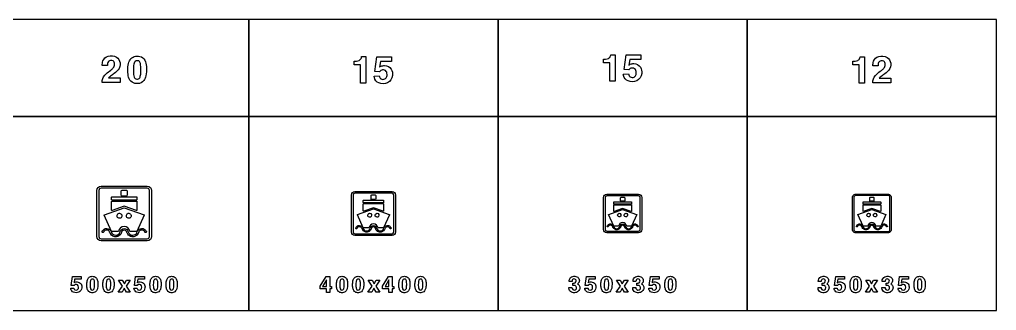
# Model space of a CAD drawing. Extents: x 0 to 18160, y 0 to 2655.
# Drawn here: x 9262 to 18160, y 0 to 2655 of the extents above; entities that cross this region are included whole.
import ezdxf

# ---------------------------------------------------------------- set-up
doc = ezdxf.new("R2010")
doc.units = 0
doc.header["$MEASUREMENT"] = 0

msp = doc.modelspace()

# ---------------------------------------------------------------- linework, layer by layer
for points in [[(9080, 1770), (11350, 1770), (11350, 2655), (9080, 2655)], [(11350, 1770), (13620, 1770), (13620, 2655), (11350, 2655)], [(13620, 1770), (15890, 1770), (15890, 2655), (13620, 2655)], [(15890, 1770), (18160, 1770), (18160, 2655), (15890, 2655)], [(9080, 0), (11350, 0), (11350, 1770), (9080, 1770)], [(11350, 0), (13620, 0), (13620, 1770), (11350, 1770)], [(13620, 0), (15890, 0), (15890, 1770), (13620, 1770)], [(15890, 0), (18160, 0), (18160, 1770), (15890, 1770)], [(10198.2, 221.797), (10163.1, 276.346), (10197.9, 276.346), (10216.2, 242.294), (10234.9, 276.346), (10269, 276.346), (10233.5, 222.318), (10270, 166.299), (10235.4, 166.299), (10215.6, 202.389), (10195.2, 166.299), (10161, 166.299)], [(12001, 222.096), (12055.2, 309.963), (12087.1, 309.963), (12087.1, 219.228), (12103.3, 219.228), (12103.3, 196.409), (12087.1, 196.409), (12087.1, 165.058), (12058.6, 165.058), (12058.6, 196.409), (12001, 196.409)], [(12058.6, 280.769), (12022.6, 219.228), (12058.6, 219.228)], [(12472.5, 221.797), (12437.4, 276.346), (12472.2, 276.346), (12490.5, 242.294), (12509.2, 276.346), (12543.3, 276.346), (12507.8, 222.318), (12544.3, 166.299), (12509.7, 166.299), (12489.9, 202.389), (12469.5, 166.299), (12435.3, 166.299)], [(12569, 222.114), (12623.3, 309.981), (12655.1, 309.981), (12655.1, 219.246), (12671.3, 219.246), (12671.3, 196.427), (12655.1, 196.427), (12655.1, 165.076), (12626.6, 165.076), (12626.6, 196.427), (12569, 196.427)], [(12626.6, 280.787), (12590.6, 219.246), (12626.6, 219.246)], [(14734.2, 221.783), (14699.1, 276.332), (14733.9, 276.332), (14752.1, 242.28), (14770.8, 276.333), (14805, 276.333), (14769.4, 222.304), (14806, 166.285), (14771.4, 166.285), (14751.6, 202.375), (14731.2, 166.285), (14697, 166.285)], [(17004.2, 221.783), (16969.1, 276.332), (17003.9, 276.332), (17022.1, 242.28), (17040.8, 276.333), (17075, 276.333), (17039.4, 222.304), (17076, 166.285), (17041.4, 166.285), (17021.6, 202.375), (17001.2, 166.285), (16967, 166.285)]]:
    msp.add_lwpolyline(points, close=True)
for points in [[(10012.9, 2078.85, -0.0640343), (10014.2, 2099.78, -0.161687), (10050, 2160.33, -0.0283718), (10091.8, 2192.71, 0.0545111), (10112.7, 2210.64, 0.192461), (10127.7, 2250.18, 0.234238), (10114.1, 2276.56, 0.196223), (10088.8, 2281.34, 0.252425), (10066.8, 2264.16, 0.0856617), (10062.7, 2247.14, 0.0202329), (10062, 2235.45), (10015.3, 2235.45, -0.0983795), (10021.4, 2276.76, -0.245047), (10067.6, 2319.89, -0.207102), (10144.5, 2311.55, -0.233443), (10177, 2259.22, -0.20961), (10158.8, 2195.04, -0.0785124), (10124.9, 2163.57, 0.0107372), (10089.1, 2137.78, 0.0665092), (10073.2, 2121.74), (10177.7, 2121.74), (10177.7, 2078.85)], [(10247.9, 2191.49, -0.0563084), (10253.9, 2254.33, -0.130301), (10276.1, 2298.12, -0.174843), (10317.9, 2319.53, -0.147552), (10371, 2312.9, -0.192146), (10407.8, 2269.73, -0.0833996), (10417.1, 2212.7, -0.0545507), (10412.1, 2141.92, -0.116773), (10393, 2097.85, -0.221099), (10338.1, 2070.16, -0.162564), (10286.7, 2082.68, -0.174743), (10255.4, 2128.1, -0.0640867), (10247.9, 2186.79)], [(12310.9, 2274.45), (12324.1, 2274.45, 0.0261527), (12330.1, 2275.12, 0.0824327), (12354.9, 2282.34, 0.211118), (12374.9, 2306.08, 0.0230957), (12377.6, 2315.99), (12415.7, 2315.99), (12415.7, 2074.01), (12367.1, 2074.01), (12367.1, 2241.03), (12310.9, 2241.03)], [(12491, 2139), (12538, 2140.78, 0.0452719), (12544.4, 2124.55, 0.0567733), (12549.1, 2117.67, 0.070207), (12553.5, 2114.2, 0.264984), (12589.6, 2112.3, 0.20748), (12607, 2135.41, 0.147389), (12605.8, 2173.44, 0.308532), (12576.4, 2194.85, 0.215743), (12546.7, 2184.62, 0.028781), (12541.3, 2178.38), (12498.7, 2180.39), (12516.5, 2315.07), (12650.5, 2315.07), (12650.5, 2273.2), (12550.1, 2273.2), (12541.1, 2221.19, -0.0211252), (12554.1, 2228.73, -0.121371), (12587.4, 2234.58, -0.244671), (12647.2, 2202.63, -0.173069), (12658.8, 2143.5, -0.256779), (12613.6, 2077.51, -0.199585), (12534, 2076.44, -0.245625), (12493.7, 2125.34, -0.0170062)], [(14580.9, 2291.94), (14594, 2291.94, 0.0261527), (14600.1, 2292.61, 0.0824327), (14624.9, 2299.84, 0.211118), (14644.9, 2323.58, 0.0230957), (14647.6, 2333.49), (14685.7, 2333.49), (14685.7, 2091.51), (14637.1, 2091.51), (14637.1, 2258.53), (14580.9, 2258.53)], [(14761, 2156.5), (14808, 2158.28, 0.0452719), (14814.4, 2142.04, 0.0567733), (14819.1, 2135.17, 0.070207), (14823.5, 2131.7, 0.264984), (14859.6, 2129.8, 0.20748), (14877, 2152.9, 0.147389), (14875.8, 2190.94, 0.308532), (14846.4, 2212.34, 0.215743), (14816.7, 2202.11, 0.028781), (14811.3, 2195.87), (14768.7, 2197.89), (14786.5, 2332.56), (14920.5, 2332.56), (14920.5, 2290.7), (14820.1, 2290.7), (14811.1, 2238.69, -0.0211252), (14824, 2246.23, -0.121371), (14857.4, 2252.08, -0.244671), (14917.2, 2220.12, -0.173069), (14928.7, 2161, -0.256779), (14883.6, 2095.01, -0.199585), (14804, 2093.94, -0.245625), (14763.7, 2142.83, -0.0170062)], [(16852.4, 2273.43), (16865.5, 2273.43, 0.0261527), (16871.5, 2274.1, 0.0824327), (16896.4, 2281.32, 0.211118), (16916.4, 2305.06, 0.0230957), (16919, 2314.97), (16957.1, 2314.97), (16957.1, 2072.99), (16908.5, 2072.99), (16908.5, 2240.01), (16852.4, 2240.01)], [(17032.5, 2075.98, -0.0640343), (17033.8, 2096.92, -0.161687), (17069.6, 2157.46, -0.0283718), (17111.4, 2189.85, 0.0545111), (17132.3, 2207.78, 0.192461), (17147.3, 2247.31, 0.234238), (17133.7, 2273.69, 0.196223), (17108.4, 2278.47, 0.252425), (17086.4, 2261.29, 0.0856617), (17082.3, 2244.27, 0.0202329), (17081.6, 2232.58), (17034.9, 2232.58, -0.0983795), (17041, 2273.89, -0.245047), (17087.1, 2317.02, -0.207102), (17164.1, 2308.69, -0.233443), (17196.6, 2256.36, -0.20961), (17178.4, 2192.18, -0.0785124), (17144.5, 2160.7, 0.0107372), (17108.7, 2134.91, 0.0665092), (17092.8, 2118.88), (17197.3, 2118.88), (17197.3, 2075.98)], [(10299.2, 2160.96, 0.0124589), (10299.8, 2154.64, 0.0668192), (10305.4, 2129.25, 0.615362), (10356.3, 2123.64, 0.0726881), (10361.7, 2136.67, 0.0588562), (10366.4, 2173.95, 0.0389037), (10364.8, 2240.94, 0.084671), (10358.2, 2264.28, 0.156013), (10346.8, 2276.44, 0.143208), (10331, 2279.4, 0.172584), (10315.3, 2273.2, 0.132565), (10305.3, 2257.64, 0.0498315), (10300.8, 2235.92, 0.0368731)], [(10005, 635, -0.414213), (9965, 675), (9965, 1095, -0.414213), (10005, 1135), (10425, 1135, -0.414213), (10465, 1095), (10465, 675, -0.414213), (10425, 635)], [(10005, 655), (10425, 655, 0.414213), (10445, 675), (10445, 1095, 0.414213), (10425, 1115), (10005, 1115, 0.414213), (9985, 1095), (9985, 675, 0.414213)], [(10215.4, 1097.66), (10234.9, 1097.66, -0.413723), (10241.7, 1090.87), (10241.7, 1050.92, -0.41375), (10234.9, 1044.14), (10214.7, 1044.14), (10195.2, 1044.14, -0.41375), (10188.4, 1050.92), (10188.4, 1090.87, -0.413723), (10195.2, 1097.66)], [(12315, 684.999, -0.414213), (12285, 714.999), (12285, 1055, -0.414213), (12315, 1085), (12655, 1085, -0.414213), (12685, 1055), (12685, 714.999, -0.414213), (12655, 684.999)], [(12315, 700), (12655, 700, 0.414213), (12670, 715), (12670, 1055, 0.414213), (12655, 1070), (12315, 1070, 0.414213), (12300, 1055), (12300, 715, 0.414213)], [(10215.4, 1036.85), (10325.9, 1036.85, -0.413772), (10330, 1032.78), (10330, 1011.1, -0.413628), (10325.9, 1007.03), (10214.7, 1007.03), (10104.1, 1007.03, -0.413628), (10100, 1011.1), (10100, 1032.78, -0.413772), (10104.1, 1036.85)], [(10215.3, 997.445), (10325.9, 997.445, -0.413661), (10330, 993.378), (10330, 915.381, -0.41395), (10325.9, 911.314), (10215, 950.826), (10104.1, 911.314, -0.41395), (10100, 915.381), (10100, 993.378, -0.413661), (10104.1, 997.445)], [(12485.3, 1006.48), (12573.8, 1006.48, -0.413772), (12577, 1003.23), (12577, 985.876, -0.413628), (12573.8, 982.622), (12484.8, 982.622), (12396.3, 982.622, -0.413628), (12393, 985.876), (12393, 1003.23, -0.413772), (12396.3, 1006.48)], [(12485.3, 1055.13), (12500.9, 1055.13, -0.413723), (12506.3, 1049.7), (12506.3, 1017.73, -0.41375), (12500.9, 1012.32), (12484.8, 1012.32), (12469.1, 1012.32, -0.41375), (12463.7, 1017.73), (12463.7, 1049.7, -0.413723), (12469.1, 1055.13)], [(14610, 710, -0.414213), (14580, 740), (14580, 1030, -0.414213), (14610, 1060), (14900, 1060, -0.414213), (14930, 1030), (14930, 740, -0.414213), (14900, 710)], [(14610, 725), (14900, 725, 0.414213), (14915, 740), (14915, 1030, 0.414213), (14900, 1045), (14610, 1045, 0.414213), (14595, 1030), (14595, 740, 0.414213)], [(14755.3, 991.296), (14832.7, 991.296, -0.413772), (14835.5, 988.448), (14835.5, 973.267, -0.413628), (14832.7, 970.419), (14754.8, 970.419), (14677.4, 970.419, -0.413628), (14674.5, 973.267), (14674.5, 988.448, -0.413772), (14677.4, 991.296)], [(14755.3, 1033.86), (14768.9, 1033.86, -0.413723), (14773.7, 1029.11), (14773.7, 1001.14, -0.41375), (14768.9, 996.401), (14754.8, 996.401), (14741.1, 996.401, -0.41375), (14736.4, 1001.14), (14736.4, 1029.11, -0.413723), (14741.1, 1033.86)], [(16874, 710, -0.414213), (16850, 734), (16850, 1036, -0.414213), (16874, 1060), (17176, 1060, -0.414213), (17200, 1036), (17200, 734, -0.414213), (17176, 710)], [(16874, 722), (17176, 722, 0.414213), (17188, 734), (17188, 1036, 0.414213), (17176, 1048), (16874, 1048, 0.414213), (16862, 1036), (16862, 734, 0.414213)], [(17025.3, 991.296), (17102.7, 991.296, -0.413772), (17105.5, 988.448), (17105.5, 973.267, -0.413628), (17102.7, 970.419), (17024.8, 970.419), (16947.4, 970.419, -0.413628), (16944.5, 973.267), (16944.5, 988.448, -0.413772), (16947.4, 991.296)], [(17025.3, 1033.86), (17038.9, 1033.86, -0.413723), (17043.7, 1029.11), (17043.7, 1001.14, -0.41375), (17038.9, 996.401), (17024.8, 996.401), (17011.1, 996.401, -0.41375), (17006.4, 1001.14), (17006.4, 1029.11, -0.413723), (17011.1, 1033.86)], [(10215.3, 937.111), (10395.4, 873.57, -0.292186), (10398.1, 870.112), (10330, 720.582), (10267.4, 720.582, 0.858993), (10162.5, 720.582), (10100, 720.582), (10031.9, 870.112, -0.292186), (10034.6, 873.57), (10214.8, 937.231)], [(12485.3, 926.689), (12629.3, 875.856, -0.292186), (12631.5, 873.09), (12577, 753.466), (12526.9, 753.466, 0.858993), (12443, 753.466), (12393, 753.466), (12338.5, 873.09, -0.292186), (12340.7, 875.856), (12484.9, 926.785)], [(12485.3, 974.956), (12573.8, 974.956, -0.413661), (12577, 971.702), (12577, 909.305, -0.41395), (12573.8, 906.051), (12485, 937.661), (12396.2, 906.051, -0.41395), (12393, 909.305), (12393, 971.702, -0.413661), (12396.2, 974.956)], [(14755.2, 921.478), (14881.3, 876.999, -0.292186), (14883.2, 874.579), (14835.5, 769.908), (14791.7, 769.908, 0.858993), (14718.3, 769.908), (14674.5, 769.908), (14626.8, 874.579, -0.292186), (14628.7, 876.999), (14754.9, 921.562)], [(14755.2, 963.711), (14832.7, 963.711, -0.413661), (14835.5, 960.864), (14835.5, 906.267, -0.41395), (14832.7, 903.42), (14755, 931.078), (14677.3, 903.42, -0.41395), (14674.5, 906.267), (14674.5, 960.864, -0.413661), (14677.3, 963.711)], [(17025.2, 921.478), (17151.3, 876.999, -0.292186), (17153.2, 874.579), (17105.5, 769.908), (17061.7, 769.908, 0.858993), (16988.3, 769.908), (16944.5, 769.908), (16896.8, 874.579, -0.292186), (16898.7, 876.999), (17024.9, 921.562)], [(17025.2, 963.711), (17102.7, 963.711, -0.413661), (17105.5, 960.864), (17105.5, 906.267, -0.41395), (17102.7, 903.42), (17025, 931.078), (16947.3, 903.42, -0.41395), (16944.5, 906.267), (16944.5, 960.864, -0.413661), (16947.3, 963.711)], [(10150.2, 864.396, -0.297594), (10163.6, 885.418, -0.102932), (10171.9, 887.15, -0.308707), (10191.9, 873.104, -0.094211), (10193.6, 864.396, -0.297594), (10180.2, 843.375, -0.102932), (10171.9, 841.643, -0.308707), (10151.9, 855.689, -0.094211)], [(10234.9, 864.396, -0.297594), (10248.2, 885.418, -0.102932), (10256.5, 887.15, -0.308707), (10276.6, 873.104, -0.094211), (10278.2, 864.396, -0.297594), (10264.8, 843.375, -0.102932), (10256.5, 841.643, -0.308707), (10236.5, 855.689, -0.094211)], [(12433.2, 868.517, -0.297594), (12443.9, 885.334, -0.102933), (12450.5, 886.72, -0.308707), (12466.5, 875.483, -0.094211), (12467.9, 868.517, -0.297594), (12457.2, 851.7, -0.102933), (12450.5, 850.314, -0.308707), (12434.5, 861.551, -0.094211)], [(12500.9, 868.517, -0.297594), (12511.6, 885.334, -0.102933), (12518.2, 886.72, -0.308707), (12534.3, 875.483, -0.094211), (12535.6, 868.517, -0.297594), (12524.9, 851.7, -0.102933), (12518.2, 850.314, -0.308707), (12502.2, 861.551, -0.094211)], [(14709.6, 870.578, -0.297594), (14719, 885.293, -0.102933), (14724.8, 886.505, -0.308707), (14738.9, 876.673, -0.094211), (14740, 870.578, -0.297594), (14730.6, 855.863, -0.102933), (14724.8, 854.65, -0.308707), (14710.8, 864.483, -0.094211)], [(14768.9, 870.578, -0.297594), (14778.3, 885.293, -0.102933), (14784.1, 886.505, -0.308707), (14798.1, 876.673, -0.094211), (14799.3, 870.578, -0.297594), (14789.9, 855.863, -0.102933), (14784.1, 854.65, -0.308707), (14770.1, 864.483, -0.094211)], [(16979.6, 870.578, -0.297594), (16989, 885.293, -0.102933), (16994.8, 886.505, -0.308707), (17008.9, 876.673, -0.094211), (17010, 870.578, -0.297594), (17000.6, 855.863, -0.102933), (16994.8, 854.65, -0.308707), (16980.8, 864.483, -0.094211)], [(17038.9, 870.578, -0.297594), (17048.3, 885.293, -0.102933), (17054.1, 886.505, -0.308707), (17068.1, 876.673, -0.094211), (17069.3, 870.578, -0.297594), (17059.9, 855.863, -0.102933), (17054.1, 854.65, -0.308707), (17040.1, 864.483, -0.094211)], [(10334.5, 719.629, -0.0851516), (10341, 731.34, -0.0563249), (10348.5, 739.299, -0.144886), (10372.2, 748.901, -0.128188), (10388.5, 746.988, -0.204951), (10416.1, 721.9, -0.175996), (10417, 717.633, -0.420945), (10407.4, 711.154, -0.06103), (10406.3, 711.926, -0.107973), (10401.9, 717.979, 0.0280616), (10400.6, 720.658, 0.0253056), (10398.8, 723.047, 0.177761), (10382.3, 733.555, 0.00448601), (10381, 733.749, 0.0208073), (10377.7, 734.07, 0.0474973), (10367.7, 733.751, 0.0708054), (10363.3, 732.577, 0.119353), (10355.4, 726.998, 0.0254735), (10348.5, 716.658, 0.0355848), (10341.3, 702.262, -0.306021), (10284.6, 672.712, -0.199906), (10246.6, 696.651, -0.111577), (10241.8, 706.478, 0.0188425), (10238.3, 716.658, 0.101092), (10234.3, 724.04, 0.185486), (10215, 733.631, 0.185486), (10195.7, 724.04, 0.101092), (10191.7, 716.658, 0.0188425), (10188.2, 706.478, -0.111577), (10183.4, 696.651, -0.199906), (10145.4, 672.712, -0.306021), (10088.7, 702.262, 0.0355848), (10081.5, 716.658, 0.0254735), (10074.6, 726.998, 0.119353), (10066.7, 732.577, 0.0708054), (10062.3, 733.751, 0.0474973), (10052.3, 734.07, 0.0208073), (10049, 733.749, 0.00448601), (10047.7, 733.555, 0.177761), (10031.2, 723.047, 0.0253056), (10029.4, 720.658, 0.0280616), (10028.1, 717.979, -0.107973), (10023.7, 711.926, -0.06103), (10022.6, 711.154, -0.420945), (10013, 717.633, -0.175996), (10013.9, 721.9, -0.204951), (10041.5, 746.988, -0.128188), (10057.8, 748.901, -0.144886), (10081.5, 739.299, -0.0563249), (10089, 731.34, -0.081609), (10095.3, 720.154, 0.803122), (10179.4, 720.003, -0.795636), (10250.9, 719.04, 0.790253)], [(12580.6, 752.703, -0.0851516), (12585.8, 762.072, -0.0563249), (12591.8, 768.439, -0.144886), (12610.8, 776.12, -0.128188), (12623.8, 774.591, -0.204951), (12645.8, 754.52, -0.175996), (12646.6, 751.107, -0.420945), (12638.9, 745.924, -0.06103), (12638, 746.541, -0.107973), (12634.6, 751.384, 0.0280616), (12633.5, 753.527, 0.0253056), (12632.1, 755.438, 0.177761), (12618.8, 763.844, 0.00448601), (12617.8, 764, 0.0208073), (12615.1, 764.256, 0.0474973), (12607.2, 764.001, 0.0708054), (12603.6, 763.061, 0.119353), (12597.3, 758.598, 0.0254735), (12591.8, 750.326, 0.0355848), (12586, 738.81, -0.306021), (12540.6, 715.17, -0.199906), (12510.2, 734.32, -0.111577), (12506.4, 742.182, 0.0188425), (12503.6, 750.326, 0.101092), (12500.5, 756.232, 0.185486), (12485, 763.905, 0.185486), (12469.5, 756.232, 0.101092), (12466.4, 750.326, 0.0188425), (12463.6, 742.182, -0.111577), (12459.8, 734.32, -0.199906), (12429.4, 715.17, -0.306021), (12384, 738.81, 0.0355848), (12378.2, 750.326, 0.0254735), (12372.7, 758.598, 0.119353), (12366.4, 763.061, 0.0708054), (12362.8, 764.001, 0.0474973), (12354.9, 764.256, 0.0208073), (12352.2, 764, 0.00448601), (12351.2, 763.844, 0.177761), (12337.9, 755.438, 0.0253056), (12336.5, 753.527, 0.0280616), (12335.4, 751.384, -0.107973), (12332, 746.541, -0.06103), (12331.1, 745.924, -0.420945), (12323.4, 751.107, -0.175996), (12324.2, 754.52, -0.204951), (12346.2, 774.591, -0.128188), (12359.2, 776.12, -0.144886), (12378.2, 768.439, -0.0563249), (12384.2, 762.072, -0.081609), (12389.2, 753.123, 0.803122), (12456.5, 753.003, -0.795636), (12513.7, 752.232, 0.790253)], [(14838.7, 769.24, -0.0851516), (14843.2, 777.438, -0.0563249), (14848.4, 783.009, -0.144886), (14865.1, 789.73, -0.128188), (14876.5, 788.392, -0.204951), (14895.7, 770.83, -0.175996), (14896.4, 767.843, -0.420945), (14889.7, 763.308, -0.06103), (14888.9, 763.848, -0.107973), (14885.9, 768.086, 0.0280616), (14884.9, 769.961, 0.0253056), (14883.7, 771.633, 0.177761), (14872.1, 778.989, 0.00448601), (14871.2, 779.125, 0.0208073), (14868.9, 779.349, 0.0474973), (14861.9, 779.125, 0.0708054), (14858.8, 778.304, 0.119353), (14853.3, 774.398, 0.0254735), (14848.4, 767.16, 0.0355848), (14843.4, 757.084, -0.306021), (14803.7, 736.398, -0.199906), (14777.1, 753.155, -0.111577), (14773.8, 760.034, 0.0188425), (14771.3, 767.16, 0.101092), (14768.5, 772.328, 0.185486), (14755, 779.042, 0.185486), (14741.5, 772.328, 0.101092), (14738.7, 767.16, 0.0188425), (14736.2, 760.034, -0.111577), (14732.9, 753.155, -0.199906), (14706.3, 736.398, -0.306021), (14666.6, 757.084, 0.0355848), (14661.6, 767.16, 0.0254735), (14656.7, 774.398, 0.119353), (14651.2, 778.304, 0.0708054), (14648.1, 779.125, 0.0474973), (14641.1, 779.349, 0.0208073), (14638.8, 779.125, 0.00448601), (14637.9, 778.989, 0.177761), (14626.3, 771.633, 0.0253056), (14625.1, 769.961, 0.0280616), (14624.1, 768.086, -0.107973), (14621.1, 763.848, -0.06103), (14620.3, 763.308, -0.420945), (14613.6, 767.843, -0.175996), (14614.3, 770.83, -0.204951), (14633.5, 788.392, -0.128188), (14644.9, 789.73, -0.144886), (14661.6, 783.009, -0.0563249), (14666.8, 777.438, -0.081609), (14671.2, 769.608, 0.803122), (14730.1, 769.502, -0.795636), (14780.1, 768.828, 0.790253)], [(17108.7, 769.24, -0.0851516), (17113.2, 777.438, -0.0563249), (17118.4, 783.009, -0.144886), (17135.1, 789.73, -0.128188), (17146.5, 788.392, -0.204951), (17165.7, 770.83, -0.175996), (17166.4, 767.843, -0.420945), (17159.7, 763.308, -0.06103), (17158.9, 763.848, -0.107973), (17155.9, 768.086, 0.0280616), (17154.9, 769.961, 0.0253056), (17153.7, 771.633, 0.177761), (17142.1, 778.989, 0.00448601), (17141.2, 779.125, 0.0208073), (17138.9, 779.349, 0.0474973), (17131.9, 779.125, 0.0708054), (17128.8, 778.304, 0.119353), (17123.3, 774.398, 0.0254735), (17118.4, 767.16, 0.0355848), (17113.4, 757.084, -0.306021), (17073.7, 736.398, -0.199906), (17047.1, 753.155, -0.111577), (17043.8, 760.034, 0.0188425), (17041.3, 767.16, 0.101092), (17038.5, 772.328, 0.185486), (17025, 779.042, 0.185486), (17011.5, 772.328, 0.101092), (17008.7, 767.16, 0.0188425), (17006.2, 760.034, -0.111577), (17002.9, 753.155, -0.199906), (16976.3, 736.398, -0.306021), (16936.6, 757.084, 0.0355848), (16931.6, 767.16, 0.0254735), (16926.7, 774.398, 0.119353), (16921.2, 778.304, 0.0708054), (16918.1, 779.125, 0.0474973), (16911.1, 779.349, 0.0208073), (16908.8, 779.125, 0.00448601), (16907.9, 778.989, 0.177761), (16896.3, 771.633, 0.0253056), (16895.1, 769.961, 0.0280616), (16894.1, 768.086, -0.107973), (16891.1, 763.848, -0.06103), (16890.3, 763.308, -0.420945), (16883.6, 767.843, -0.175996), (16884.3, 770.83, -0.204951), (16903.5, 788.392, -0.128188), (16914.9, 789.73, -0.144886), (16931.6, 783.009, -0.0563249), (16936.8, 777.438, -0.081609), (16941.2, 769.608, 0.803122), (17000.1, 769.502, -0.795636), (17050.1, 768.828, 0.790253)], [(9727.75, 203.882), (9755.92, 204.948, 0.0452719), (9759.76, 195.209, 0.0567733), (9762.6, 191.086, 0.070207), (9765.26, 189, 0.264984), (9786.87, 187.863, 0.20748), (9797.32, 201.726, 0.147389), (9796.63, 224.545, 0.308532), (9779, 237.389, 0.215743), (9761.13, 231.252, 0.028781), (9757.91, 227.507), (9732.34, 228.716), (9743.03, 309.522), (9823.46, 309.522), (9823.46, 284.403), (9763.2, 284.403), (9757.82, 253.195, -0.0211252), (9765.57, 257.721, -0.121371), (9785.57, 261.228, -0.244671), (9821.44, 242.057, -0.173069), (9828.39, 206.583, -0.256779), (9801.28, 166.986, -0.199585), (9753.55, 166.346, -0.245625), (9729.38, 195.683, -0.0170062)], [(9874.18, 234.284, -0.0563084), (9877.8, 271.986, -0.130301), (9891.12, 298.265, -0.174843), (9916.22, 311.109, -0.147552), (9948.09, 307.128, -0.192146), (9970.17, 281.228, -0.0833996), (9975.72, 247.01, -0.0545507), (9972.71, 204.545, -0.116773), (9961.26, 178.1, -0.221099), (9928.35, 161.488, -0.162564), (9897.47, 169, -0.174743), (9878.71, 196.251, -0.0640867), (9874.23, 231.464)], [(9905.01, 215.967, 0.0124589), (9905.32, 212.175, 0.0668192), (9908.68, 196.938, 0.615362), (9939.23, 193.574, 0.0726881), (9942.5, 201.393, 0.0588562), (9945.32, 223.763, 0.0389037), (9944.34, 263.953, 0.084671), (9940.39, 277.957, 0.156013), (9933.52, 285.256, 0.143208), (9924.08, 287.033, 0.172584), (9914.63, 283.313, 0.132565), (9908.66, 273.976, 0.0498315), (9905.93, 260.943, 0.0368731)], [(10020.9, 234.284, -0.0563084), (10024.6, 271.986, -0.130301), (10037.9, 298.265, -0.174843), (10063, 311.109, -0.147552), (10094.8, 307.128, -0.192146), (10116.9, 281.227, -0.0833996), (10122.5, 247.009, -0.0545507), (10119.5, 204.545, -0.116773), (10108, 178.1, -0.221099), (10075.1, 161.488, -0.162564), (10044.2, 169, -0.174743), (10025.5, 196.251, -0.0640867), (10021, 231.465)], [(10051.8, 215.967, 0.0124589), (10052.1, 212.175, 0.0668192), (10055.4, 196.938, 0.615362), (10086, 193.574, 0.0726881), (10089.2, 201.393, 0.0588562), (10092.1, 223.763, 0.0389037), (10091.1, 263.953, 0.084671), (10087.1, 277.957, 0.156013), (10080.3, 285.256, 0.143208), (10070.8, 287.033, 0.172584), (10061.4, 283.313, 0.132565), (10055.4, 273.976, 0.0498315), (10052.7, 260.943, 0.0368731)], [(10303.3, 203.891), (10331.5, 204.957, 0.0452719), (10335.3, 195.218, 0.0567733), (10338.2, 191.095, 0.070207), (10340.8, 189.009, 0.264984), (10362.4, 187.872, 0.20748), (10372.9, 201.735, 0.147389), (10372.2, 224.554, 0.308532), (10354.6, 237.398, 0.215743), (10336.7, 231.261, 0.028781), (10333.5, 227.517), (10307.9, 228.725), (10318.6, 309.531), (10399, 309.531), (10399, 284.412), (10338.8, 284.412), (10333.4, 253.204, -0.0211252), (10341.1, 257.73, -0.121371), (10361.1, 261.237, -0.244671), (10397, 242.066, -0.173069), (10404, 206.592, -0.256779), (10376.8, 166.995, -0.199585), (10329.1, 166.355, -0.245625), (10305, 195.692, -0.0170062)], [(10449.7, 234.285, -0.0563084), (10453.4, 271.986, -0.130301), (10466.7, 298.266, -0.174843), (10491.8, 311.109, -0.147552), (10523.7, 307.128, -0.192146), (10545.7, 281.228, -0.0833996), (10551.3, 247.01, -0.0545507), (10548.3, 204.545, -0.116773), (10536.8, 178.1, -0.221099), (10503.9, 161.488, -0.162564), (10473, 169, -0.174743), (10454.3, 196.251, -0.0640867), (10449.8, 231.465)], [(10480.6, 215.967, 0.0124589), (10480.9, 212.176, 0.0668192), (10484.3, 196.939, 0.615362), (10514.8, 193.574, 0.0726881), (10518.1, 201.394, 0.0588562), (10520.9, 223.763, 0.0389037), (10519.9, 263.953, 0.084671), (10516, 277.958, 0.156013), (10509.1, 285.256, 0.143208), (10499.7, 287.033, 0.172584), (10490.2, 283.313, 0.132565), (10484.2, 273.977, 0.0498315), (10481.5, 260.943, 0.0368731)], [(10596.5, 234.275, -0.0563084), (10600.1, 271.977, -0.130301), (10613.4, 298.256, -0.174843), (10638.5, 311.1, -0.147552), (10670.4, 307.119, -0.192146), (10692.5, 281.219, -0.0833996), (10698, 247.001, -0.0545507), (10695, 204.536, -0.116773), (10683.6, 178.091, -0.221099), (10650.7, 161.479, -0.162564), (10619.8, 168.991, -0.174743), (10601, 196.242, -0.0640867), (10596.5, 231.455)], [(10627.3, 215.958, 0.0124589), (10627.6, 212.166, 0.0668192), (10631, 196.929, 0.615362), (10661.5, 193.565, 0.0726881), (10664.8, 201.384, 0.0588562), (10667.6, 223.754, 0.0389037), (10666.7, 263.944, 0.084671), (10662.7, 277.948, 0.156013), (10655.8, 285.247, 0.143208), (10646.4, 287.024, 0.172584), (10636.9, 283.304, 0.132565), (10631, 273.967, 0.0498315), (10628.2, 260.934, 0.0368731)], [(12148.5, 234.285, -0.0563084), (12152.1, 271.986, -0.130301), (12165.4, 298.266, -0.174843), (12190.5, 311.109, -0.147552), (12222.4, 307.128, -0.192146), (12244.5, 281.228, -0.0833996), (12250, 247.01, -0.0545507), (12247, 204.545, -0.116773), (12235.6, 178.1, -0.221099), (12202.7, 161.489, -0.162564), (12171.8, 169, -0.174743), (12153, 196.252, -0.0640867), (12148.5, 231.465)], [(12179.3, 215.967, 0.0124589), (12179.6, 212.176, 0.0668192), (12183, 196.939, 0.615362), (12213.5, 193.574, 0.0726881), (12216.8, 201.394, 0.0588562), (12219.6, 223.763, 0.0389037), (12218.6, 263.953, 0.084671), (12214.7, 277.958, 0.156013), (12207.8, 285.256, 0.143208), (12198.4, 287.034, 0.172584), (12188.9, 283.313, 0.132565), (12183, 273.977, 0.0498315), (12180.2, 260.943, 0.0368731)], [(12295.2, 234.285, -0.0563084), (12298.9, 271.986, -0.130301), (12312.2, 298.266, -0.174843), (12337.3, 311.109, -0.147552), (12369.1, 307.128, -0.192146), (12391.2, 281.228, -0.0833996), (12396.8, 247.01, -0.0545507), (12393.8, 204.545, -0.116773), (12382.3, 178.1, -0.221099), (12349.4, 161.489, -0.162564), (12318.5, 169.001, -0.174743), (12299.8, 196.252, -0.0640867), (12295.3, 231.465)], [(12326.1, 215.967, 0.0124589), (12326.4, 212.176, 0.0668192), (12329.7, 196.939, 0.615362), (12360.3, 193.574, 0.0726881), (12363.5, 201.394, 0.0588562), (12366.4, 223.763, 0.0389037), (12365.4, 263.953, 0.084671), (12361.4, 277.958, 0.156013), (12354.6, 285.256, 0.143208), (12345.1, 287.034, 0.172584), (12335.7, 283.313, 0.132565), (12329.7, 273.977, 0.0498315), (12327, 260.943, 0.0368731)], [(12716.5, 234.285, -0.0563084), (12720.1, 271.986, -0.130301), (12733.4, 298.265, -0.174843), (12758.5, 311.109, -0.147552), (12790.4, 307.128, -0.192146), (12812.5, 281.228, -0.0833996), (12818, 247.01, -0.0545507), (12815, 204.545, -0.116773), (12803.6, 178.1, -0.221099), (12770.7, 161.488, -0.162564), (12739.8, 169, -0.174743), (12721, 196.251, -0.0640867), (12716.5, 231.465)], [(12747.3, 215.967, 0.0124589), (12747.6, 212.176, 0.0668192), (12751, 196.939, 0.615362), (12781.5, 193.574, 0.0726881), (12784.8, 201.394, 0.0588562), (12787.6, 223.763, 0.0389037), (12786.7, 263.953, 0.084671), (12782.7, 277.957, 0.156013), (12775.8, 285.256, 0.143208), (12766.4, 287.033, 0.172584), (12757, 283.313, 0.132565), (12751, 273.976, 0.0498315), (12748.3, 260.943, 0.0368731)], [(12863.2, 234.275, -0.0563084), (12866.9, 271.977, -0.130301), (12880.2, 298.256, -0.174843), (12905.3, 311.1, -0.147552), (12937.2, 307.119, -0.192146), (12959.2, 281.218, -0.0833996), (12964.8, 247, -0.0545507), (12961.8, 204.536, -0.116773), (12950.3, 178.091, -0.221099), (12917.4, 161.479, -0.162564), (12886.5, 168.991, -0.174743), (12867.8, 196.242, -0.0640867), (12863.3, 231.455)], [(12894.1, 215.958, 0.0124589), (12894.4, 212.166, 0.0668192), (12897.8, 196.929, 0.615362), (12928.3, 193.565, 0.0726881), (12931.6, 201.384, 0.0588562), (12934.4, 223.754, 0.0389037), (12933.4, 263.944, 0.084671), (12929.5, 277.948, 0.156013), (12922.6, 285.247, 0.143208), (12913.2, 287.024, 0.172584), (12903.7, 283.304, 0.132565), (12897.7, 273.967, 0.0498315), (12895, 260.934, 0.0368731)], [(14264.9, 210.618), (14292.7, 210.618, 0.0411845), (14294, 201.495, 0.335066), (14312.3, 186.329, 0.276505), (14331.4, 195.049, 0.158203), (14334.8, 207.49, 0.0878221), (14333, 217.04, 0.217575), (14321.9, 227.158, 0.0882727), (14309.1, 229.03), (14302.7, 229.03), (14302.7, 250.192, 0.0282129), (14314.4, 250.547, 0.50028), (14330.6, 277.846, 0.235001), (14319.5, 286.874, 0.165496), (14304.1, 285.5, 0.220849), (14295.5, 275.571, 0.055705), (14293.8, 264.647), (14266.9, 264.647, -0.0488003), (14268, 278.201, -0.30773), (14302.6, 310.902, -0.146685), (14338.2, 307.348, -0.469869), (14354.2, 251.684, -0.0891152), (14346.9, 244.623), (14344.4, 242.822, -0.0245333), (14351.1, 238.983, -0.202429), (14364.5, 216.969, -0.422325), (14326.8, 163.296, -0.154301), (14288.4, 167.609, -0.287878), (14265, 204.03, -0.0143877)], [(14410.5, 203.85), (14438.6, 204.916, 0.0452719), (14442.5, 195.177, 0.0567733), (14445.3, 191.054, 0.070207), (14448, 188.968, 0.264984), (14469.6, 187.831, 0.20748), (14480, 201.694, 0.147389), (14479.4, 224.513, 0.308532), (14461.7, 237.357, 0.215743), (14443.9, 231.219, 0.028781), (14440.6, 227.475), (14415.1, 228.684), (14425.7, 309.49), (14506.2, 309.49), (14506.2, 284.371), (14445.9, 284.371), (14440.5, 253.163, -0.0211252), (14448.3, 257.689, -0.121371), (14468.3, 261.196, -0.244671), (14504.2, 242.025, -0.173069), (14511.1, 206.551, -0.256779), (14484, 166.954, -0.199585), (14436.3, 166.314, -0.245625), (14412.1, 195.651, -0.0170062)], [(14556.9, 234.262, -0.0563084), (14560.5, 271.963, -0.130301), (14573.8, 298.243, -0.174843), (14598.9, 311.086, -0.147552), (14630.8, 307.105, -0.192146), (14652.9, 281.205, -0.0833996), (14658.4, 246.987, -0.0545507), (14655.4, 204.522, -0.116773), (14644, 178.077, -0.221099), (14611.1, 161.466, -0.162564), (14580.2, 168.977, -0.174743), (14561.4, 196.229, -0.0640867), (14556.9, 231.442)], [(14587.7, 215.944, 0.0124589), (14588, 212.153, 0.0668192), (14591.4, 196.916, 0.615362), (14621.9, 193.551, 0.0726881), (14625.2, 201.371, 0.0588562), (14628, 223.741, 0.0389037), (14627.1, 263.93, 0.084671), (14623.1, 277.935, 0.156013), (14616.2, 285.233, 0.143208), (14606.8, 287.011, 0.172584), (14597.3, 283.29, 0.132565), (14591.4, 273.954, 0.0498315), (14588.7, 260.921, 0.0368731)], [(14847.3, 210.654), (14875.2, 210.654, 0.0411845), (14876.4, 201.531, 0.335066), (14894.7, 186.365, 0.276505), (14913.9, 195.086, 0.158203), (14917.2, 207.527, 0.0878221), (14915.4, 217.076, 0.217575), (14904.3, 227.195, 0.0882727), (14891.6, 229.067), (14885.1, 229.067), (14885.1, 250.228, 0.0282129), (14896.8, 250.583, 0.50028), (14913, 277.882, 0.235001), (14901.9, 286.91, 0.165496), (14886.5, 285.536, 0.220849), (14878, 275.607, 0.055705), (14876.2, 264.683), (14849.4, 264.683, -0.0488003), (14850.4, 278.237, -0.30773), (14885, 310.939, -0.146685), (14920.7, 307.384, -0.469869), (14936.6, 251.721, -0.0891152), (14929.4, 244.659), (14926.8, 242.858, -0.0245333), (14933.5, 239.019, -0.202429), (14946.9, 217.005, -0.422325), (14909.3, 163.332, -0.154301), (14870.8, 167.645, -0.287878), (14847.4, 204.067, -0.0143877)], [(14992.9, 203.886), (15021.1, 204.953, 0.0452719), (15024.9, 195.213, 0.0567733), (15027.8, 191.09, 0.070207), (15030.4, 189.005, 0.264984), (15052, 187.867, 0.20748), (15062.5, 201.73, 0.147389), (15061.8, 224.55, 0.308532), (15044.2, 237.393, 0.215743), (15026.3, 231.256, 0.028781), (15023.1, 227.512), (14997.5, 228.72), (15008.2, 309.526), (15088.6, 309.526), (15088.6, 284.408), (15028.3, 284.408), (15023, 253.199, -0.0211252), (15030.7, 257.725, -0.121371), (15050.7, 261.232, -0.244671), (15086.6, 242.062, -0.173069), (15093.5, 206.588, -0.256779), (15066.4, 166.991, -0.199585), (15018.7, 166.351, -0.245625), (14994.5, 195.687, -0.0170062)], [(15139.3, 234.299, -0.0563084), (15143, 272, -0.130301), (15156.3, 298.28, -0.174843), (15181.4, 311.123, -0.147552), (15213.2, 307.142, -0.192146), (15235.3, 281.242, -0.0833996), (15240.9, 247.024, -0.0545507), (15237.9, 204.559, -0.116773), (15226.4, 178.114, -0.221099), (15193.5, 161.502, -0.162564), (15162.6, 169.014, -0.174743), (15143.9, 196.265, -0.0640867), (15139.4, 231.479)], [(15170.2, 215.981, 0.0124589), (15170.5, 212.19, 0.0668192), (15173.8, 196.953, 0.615362), (15204.4, 193.588, 0.0726881), (15207.6, 201.408, 0.0588562), (15210.5, 223.777, 0.0389037), (15209.5, 263.967, 0.084671), (15205.5, 277.972, 0.156013), (15198.7, 285.27, 0.143208), (15189.2, 287.047, 0.172584), (15179.8, 283.327, 0.132565), (15173.8, 273.99, 0.0498315), (15171.1, 260.957, 0.0368731)], [(16534.9, 210.618), (16562.7, 210.618, 0.0411845), (16564, 201.495, 0.335066), (16582.3, 186.329, 0.276505), (16601.4, 195.049, 0.158203), (16604.8, 207.49, 0.0878221), (16603, 217.04, 0.217575), (16591.9, 227.158, 0.0882727), (16579.1, 229.03), (16572.7, 229.03), (16572.7, 250.192, 0.0282129), (16584.4, 250.547, 0.50028), (16600.6, 277.846, 0.235001), (16589.5, 286.874, 0.165496), (16574.1, 285.5, 0.220849), (16565.5, 275.571, 0.055705), (16563.8, 264.647), (16536.9, 264.647, -0.0488003), (16538, 278.201, -0.30773), (16572.6, 310.902, -0.146685), (16608.2, 307.348, -0.469869), (16624.2, 251.684, -0.0891152), (16616.9, 244.623), (16614.4, 242.822, -0.0245333), (16621.1, 238.983, -0.202429), (16634.5, 216.969, -0.422325), (16596.8, 163.296, -0.154301), (16558.4, 167.609, -0.287878), (16535, 204.03, -0.0143877)], [(16680.5, 203.85), (16708.6, 204.916, 0.0452719), (16712.5, 195.177, 0.0567733), (16715.3, 191.054, 0.070207), (16718, 188.968, 0.264984), (16739.6, 187.831, 0.20748), (16750, 201.694, 0.147389), (16749.4, 224.513, 0.308532), (16731.7, 237.357, 0.215743), (16713.9, 231.219, 0.028781), (16710.6, 227.475), (16685.1, 228.684), (16695.7, 309.49), (16776.2, 309.49), (16776.2, 284.371), (16715.9, 284.371), (16710.5, 253.163, -0.0211252), (16718.3, 257.689, -0.121371), (16738.3, 261.196, -0.244671), (16774.2, 242.025, -0.173069), (16781.1, 206.551, -0.256779), (16754, 166.954, -0.199585), (16706.3, 166.314, -0.245625), (16682.1, 195.651, -0.0170062)], [(16826.9, 234.262, -0.0563084), (16830.5, 271.963, -0.130301), (16843.8, 298.243, -0.174843), (16868.9, 311.086, -0.147552), (16900.8, 307.105, -0.192146), (16922.9, 281.205, -0.0833996), (16928.4, 246.987, -0.0545507), (16925.4, 204.522, -0.116773), (16914, 178.077, -0.221099), (16881.1, 161.466, -0.162564), (16850.2, 168.977, -0.174743), (16831.4, 196.229, -0.0640867), (16826.9, 231.442)], [(16857.7, 215.944, 0.0124589), (16858, 212.153, 0.0668192), (16861.4, 196.916, 0.615362), (16891.9, 193.551, 0.0726881), (16895.2, 201.371, 0.0588562), (16898, 223.741, 0.0389037), (16897.1, 263.93, 0.084671), (16893.1, 277.935, 0.156013), (16886.2, 285.233, 0.143208), (16876.8, 287.011, 0.172584), (16867.3, 283.29, 0.132565), (16861.4, 273.954, 0.0498315), (16858.7, 260.921, 0.0368731)], [(17117.3, 210.654), (17145.2, 210.654, 0.0411845), (17146.4, 201.531, 0.335066), (17164.7, 186.365, 0.276505), (17183.9, 195.086, 0.158203), (17187.2, 207.527, 0.0878221), (17185.4, 217.076, 0.217575), (17174.3, 227.195, 0.0882727), (17161.6, 229.067), (17155.1, 229.067), (17155.1, 250.228, 0.0282129), (17166.8, 250.583, 0.50028), (17183, 277.882, 0.235001), (17171.9, 286.91, 0.165496), (17156.5, 285.536, 0.220849), (17148, 275.607, 0.055705), (17146.3, 264.683), (17119.4, 264.683, -0.0488003), (17120.4, 278.237, -0.30773), (17155, 310.939, -0.146685), (17190.7, 307.384, -0.469869), (17206.6, 251.721, -0.0891152), (17199.4, 244.659), (17196.8, 242.858, -0.0245333), (17203.5, 239.019, -0.202429), (17216.9, 217.005, -0.422325), (17179.3, 163.332, -0.154301), (17140.8, 167.645, -0.287878), (17117.4, 204.067, -0.0143877)], [(17262.9, 203.886), (17291.1, 204.953, 0.0452719), (17294.9, 195.213, 0.0567733), (17297.8, 191.09, 0.070207), (17300.4, 189.005, 0.264984), (17322, 187.867, 0.20748), (17332.5, 201.73, 0.147389), (17331.8, 224.55, 0.308532), (17314.2, 237.393, 0.215743), (17296.3, 231.256, 0.028781), (17293.1, 227.512), (17267.5, 228.72), (17278.2, 309.526), (17358.6, 309.526), (17358.6, 284.408), (17298.3, 284.408), (17293, 253.199, -0.0211252), (17300.7, 257.725, -0.121371), (17320.7, 261.232, -0.244671), (17356.6, 242.062, -0.173069), (17363.5, 206.588, -0.256779), (17336.4, 166.991, -0.199585), (17288.7, 166.351, -0.245625), (17264.5, 195.687, -0.0170062)], [(17409.3, 234.299, -0.0563084), (17413, 272, -0.130301), (17426.3, 298.28, -0.174843), (17451.4, 311.123, -0.147552), (17483.2, 307.142, -0.192146), (17505.3, 281.242, -0.0833996), (17510.9, 247.024, -0.0545507), (17507.9, 204.559, -0.116773), (17496.4, 178.114, -0.221099), (17463.5, 161.502, -0.162564), (17432.6, 169.014, -0.174743), (17413.9, 196.265, -0.0640867), (17409.4, 231.479)], [(17440.2, 215.981, 0.0124589), (17440.5, 212.19, 0.0668192), (17443.8, 196.953, 0.615362), (17474.4, 193.588, 0.0726881), (17477.6, 201.408, 0.0588562), (17480.5, 223.777, 0.0389037), (17479.5, 263.967, 0.084671), (17475.5, 277.972, 0.156013), (17468.7, 285.27, 0.143208), (17459.2, 287.047, 0.172584), (17449.8, 283.327, 0.132565), (17443.8, 273.99, 0.0498315), (17441.1, 260.957, 0.0368731)]]:
    msp.add_lwpolyline(points, format="xyb", close=True)

doc.saveas('drawing.dxf')
